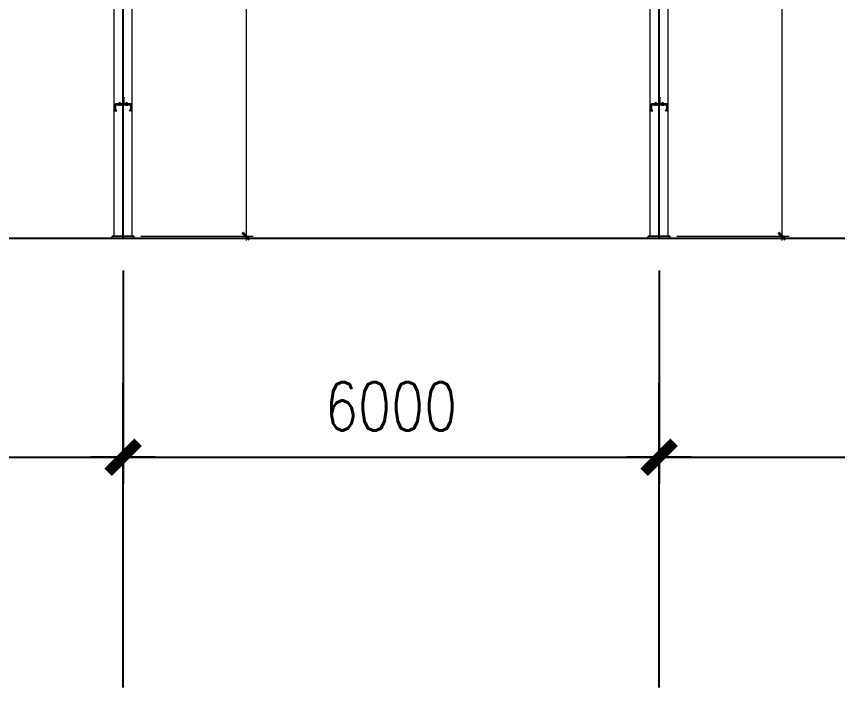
# Model space of a CAD drawing. Header units: millimetres. Extents: x -300006 to 582436, y -239689 to 0.
# Drawn here: x -84396 to -75204, y -226943 to -219433 of the extents above; entities that cross this region are included whole.
import ezdxf

# ---------------------------------------------------------------- set-up
doc = ezdxf.new("R2010")
doc.units = ezdxf.units.MM
doc.linetypes.add('DIVIDE2', pattern=[15.875, 6.35, -3.175, 0, -3.175, 0, -3.175])
doc.styles.add('DIM_FONT', font='SIMPLEX.shx', dxfattribs={"width": 0.8})
doc.styles.add('样式 1', font='gbenor.shx', dxfattribs={"width": 0.8, "height": 300})
doc.dimstyles.new('1细化GJ实际标注', dxfattribs={"dimtxt": 800, "dimasz": 80, "dimexe": 80, "dimexo": 100, "dimgap": 50, "dimtad": 1, "dimdec": 0, "dimzin": 0, "dimdsep": 46, "dimtxsty": '样式 1', "dimblk1": 'ARCHTICK', "dimblk2": 'ARCHTICK', "dimsah": 1, "dimcen": 0.09, "dimdle": 50, "dimclrd": 252, "dimclre": 252, "dimclrt": 7, "dimadec": 0, "dimazin": 0, "dimtfac": 1, "dimtdec": 0, "dimtix": 1, "dimtmove": 2, "dimatfit": 3, "dimldrblk": 'ARCHTICK', "dimfxl": 80, "dimtolj": 1, "dimtzin": 0, "dimlwd": 13, "dimlwe": 13, "dimarcsym": 0})
doc.dimstyles.new('WGH', dxfattribs={"dimscale": 1.2, "dimtxt": 450, "dimasz": 2, "dimexe": 250, "dimexo": 300, "dimgap": 250, "dimtad": 1, "dimdec": 0, "dimzin": 0, "dimdsep": 46, "dimtxsty": 'DIM_FONT', "dimblk1": '_DIMX', "dimblk2": '_DIMX', "dimsah": 1, "dimcen": 0.09, "dimclrd": 3, "dimclre": 3, "dimclrt": 7, "dimadec": 0, "dimazin": 0, "dimtfac": 1, "dimtdec": 0, "dimtix": 1, "dimtmove": 2, "dimatfit": 3, "dimldrblk": '_DIMX', "dimfxl": 250, "dimtolj": 1, "dimtzin": 0, "dimarcsym": 0})

# ---------------------------------------------------------------- blocks, each defined once
blk = doc.blocks.new('_DIMX')
blk.add_line((-150, 0), (150, 0))
at = {"const_width": 50}
blk.add_lwpolyline([(-70, -70), (70, 70)], dxfattribs=at)
blk = doc.blocks.new('*D372')
at = {"color": 3, "lineweight": -2, "transparency": 16777216}
for p, q in [((-89202.5, -222275.7), (-89202.5, -224665.9)), ((-83202.5, -222275.7), (-83202.5, -224665.9)), ((-89200.1, -224365.9), (-83204.9, -224365.9))]:
    blk.add_line(p, q, dxfattribs=at)
at = {"layer": 'Defpoints', "color": 0, "transparency": 16777216}
for p in [(-89202.5, -221915.7), (-83202.5, -221915.7), (-83202.5, -224365.9)]:
    blk.add_point(p, dxfattribs=at)
at = {"color": 3, "lineweight": -2, "transparency": 16777216, "xscale": 2.4, "yscale": 2.4, "zscale": 2.4, "rotation": 180}
blk.add_blockref('_DIMX', (-89202.5, -224365.9), dxfattribs=at)
at = {"color": 3, "lineweight": -2, "transparency": 16777216, "xscale": 2.4, "yscale": 2.4, "zscale": 2.4}
blk.add_blockref('_DIMX', (-83202.5, -224365.9), dxfattribs=at)
at = {"color": 7, "transparency": 16777216, "insert": (-86202.5, -223795.9), "char_height": 540, "attachment_point": 5, "style": 'DIM_FONT'}
blk.add_mtext('\\A1;6000', dxfattribs=at)
blk = doc.blocks.new('*D373')
at = {"color": 3, "lineweight": -2, "transparency": 16777216}
for p, q in [((-83202.5, -222275.7), (-83202.5, -224665.9)), ((-77202.5, -222275.7), (-77202.5, -224665.9)), ((-83200.1, -224365.9), (-77204.9, -224365.9))]:
    blk.add_line(p, q, dxfattribs=at)
at = {"layer": 'Defpoints', "color": 0, "transparency": 16777216}
for p in [(-83202.5, -221915.7), (-77202.5, -221915.7), (-77202.5, -224365.9)]:
    blk.add_point(p, dxfattribs=at)
at = {"color": 3, "lineweight": -2, "transparency": 16777216, "xscale": 2.4, "yscale": 2.4, "zscale": 2.4, "rotation": 180}
blk.add_blockref('_DIMX', (-83202.5, -224365.9), dxfattribs=at)
at = {"color": 3, "lineweight": -2, "transparency": 16777216, "xscale": 2.4, "yscale": 2.4, "zscale": 2.4}
blk.add_blockref('_DIMX', (-77202.5, -224365.9), dxfattribs=at)
at = {"color": 7, "transparency": 16777216, "insert": (-80202.5, -223795.9), "char_height": 540, "attachment_point": 5, "style": 'DIM_FONT'}
blk.add_mtext('\\A1;6000', dxfattribs=at)
blk = doc.blocks.new('*D374')
at = {"color": 3, "lineweight": -2, "transparency": 16777216}
for p, q in [((-77202.5, -222275.7), (-77202.5, -224665.9)), ((-71202.5, -222275.7), (-71202.5, -224665.9)), ((-77200.1, -224365.9), (-71204.9, -224365.9))]:
    blk.add_line(p, q, dxfattribs=at)
at = {"layer": 'Defpoints', "color": 0, "transparency": 16777216}
for p in [(-77202.5, -221915.7), (-71202.5, -221915.7), (-71202.5, -224365.9)]:
    blk.add_point(p, dxfattribs=at)
at = {"color": 3, "lineweight": -2, "transparency": 16777216, "xscale": 2.4, "yscale": 2.4, "zscale": 2.4, "rotation": 180}
blk.add_blockref('_DIMX', (-77202.5, -224365.9), dxfattribs=at)
at = {"color": 3, "lineweight": -2, "transparency": 16777216, "xscale": 2.4, "yscale": 2.4, "zscale": 2.4}
blk.add_blockref('_DIMX', (-71202.5, -224365.9), dxfattribs=at)
at = {"color": 7, "transparency": 16777216, "insert": (-74202.5, -223795.9), "char_height": 540, "attachment_point": 5, "style": 'DIM_FONT'}
blk.add_mtext('\\A1;6000', dxfattribs=at)
blk = doc.blocks.new('_ArchTick')
at = {"color": 0, "linetype": 'ByBlock', "const_width": 0.4}
blk.add_lwpolyline([(-0.5, -0.5), (0.5, 0.5)], dxfattribs=at)
blk = doc.blocks.new('*D528')
at = {"color": 252, "lineweight": 13, "transparency": 16777216}
for p, q in [((-81826.1, -211739.4), (-81826.1, -221940.7)), ((-83002.5, -211789.4), (-81746.1, -211789.4)), ((-83002.5, -221890.7), (-81746.1, -221890.7))]:
    blk.add_line(p, q, dxfattribs=at)
at = {"layer": 'Defpoints', "color": 0, "transparency": 16777216}
for p in [(-83102.5, -211789.4), (-83102.5, -221890.7), (-81826.1, -221890.7)]:
    blk.add_point(p, dxfattribs=at)
at = {"color": 252, "lineweight": 13, "transparency": 16777216, "xscale": 80, "yscale": 80, "zscale": 80}
for p, rotation in [((-81826.1, -211789.4), 90), ((-81826.1, -221890.7), 270)]:
    blk.add_blockref('_ArchTick', p, dxfattribs=dict(at, rotation=rotation))
at = {"color": 7, "transparency": 16777216, "insert": (-82026.1, -216840.1), "char_height": 300, "attachment_point": 5, "rotation": 90, "style": '样式 1'}
blk.add_mtext('\\A1;10101', dxfattribs=at)
blk = doc.blocks.new('*D529')
at = {"color": 252, "lineweight": 13, "transparency": 16777216}
for p, q in [((-75826.7, -211226.5), (-75826.7, -221940.7)), ((-77002.4, -211276.5), (-75746.7, -211276.5)), ((-77002.4, -221890.7), (-75746.7, -221890.7))]:
    blk.add_line(p, q, dxfattribs=at)
at = {"layer": 'Defpoints', "color": 0, "transparency": 16777216}
for p in [(-77102.4, -211276.5), (-77102.4, -221890.7), (-75826.7, -221890.7)]:
    blk.add_point(p, dxfattribs=at)
at = {"color": 252, "lineweight": 13, "transparency": 16777216, "xscale": 80, "yscale": 80, "zscale": 80}
for p, rotation in [((-75826.7, -211276.5), 90), ((-75826.7, -221890.7), 270)]:
    blk.add_blockref('_ArchTick', p, dxfattribs=dict(at, rotation=rotation))
at = {"color": 7, "transparency": 16777216, "insert": (-76026.7, -216583.6), "char_height": 300, "attachment_point": 5, "rotation": 90, "style": '样式 1'}
blk.add_mtext('\\A1;10614', dxfattribs=at)

msp = doc.modelspace()

# ---------------------------------------------------------------- linework, layer by layer
at = {"color": 1}
for p, q in [((-83202.5, -221915.7), (-83202.5, -200167.6)), ((-77202.5, -221915.7), (-77202.5, -200167.6)), ((-113565.6, -221915.7), (-52679.5, -221915.7))]:
    msp.add_line(p, q, dxfattribs=at)
at = {"color": 0, "linetype": 'ByBlock', "lineweight": 18}
for p, q in [((-77302.5, -221890.7), (-77302.4, -211276.5)), ((-77205, -221890.7), (-77204.9, -211276.5)), ((-77200, -221890.7), (-77199.9, -211276.5)), ((-77102.5, -221890.7), (-77102.4, -211276.5)), ((-77202.5, -221915.7), (-77202.5, -211355.9)), ((-83302.5, -221890.7), (-83302.5, -211789.4)), ((-83205, -221890.7), (-83205, -211789.4)), ((-83202.5, -221915.7), (-83202.5, -211868.8)), ((-83200, -221890.7), (-83200, -211789.4)), ((-83102.5, -221890.7), (-83102.5, -211789.4))]:
    msp.add_line(p, q, dxfattribs=at)
at = {"color": 3}
for p, q in [((-83292.5, -220409.8), (-83112.5, -220409.8)), ((-83292.5, -220409.8), (-83292.5, -220415.8)), ((-83292.5, -220415.8), (-83112.5, -220415.8)), ((-83292.5, -220420.8), (-83292.5, -220480.8)), ((-83290.5, -220420.8), (-83290.5, -220480.8)), ((-83287.5, -220417.8), (-83117.5, -220417.8)), ((-83205.5, -220335.8), (-83199.5, -220335.8)), ((-83205.5, -220335.8), (-83205.5, -220409.8)), ((-83199.5, -220335.8), (-83199.5, -220409.8)), ((-83114.5, -220420.8), (-83114.5, -220480.8)), ((-83112.5, -220409.8), (-83112.5, -220415.8)), ((-83112.5, -220420.8), (-83112.5, -220480.8)), ((-77292.5, -220409.8), (-77112.5, -220409.8)), ((-77292.5, -220409.8), (-77292.5, -220415.8)), ((-77292.5, -220415.8), (-77112.5, -220415.8)), ((-77292.5, -220420.8), (-77292.5, -220480.8)), ((-77290.5, -220420.8), (-77290.5, -220480.8)), ((-77287.5, -220417.8), (-77117.5, -220417.8)), ((-77205.5, -220335.8), (-77199.5, -220335.8)), ((-77205.5, -220335.8), (-77205.5, -220409.8)), ((-77199.5, -220335.8), (-77199.5, -220409.8)), ((-77114.5, -220420.8), (-77114.5, -220480.8)), ((-77112.5, -220409.8), (-77112.5, -220415.8)), ((-77112.5, -220420.8), (-77112.5, -220480.8)), ((-83287.5, -220483.8), (-83272.5, -220483.8)), ((-83287.5, -220485.8), (-83272.5, -220485.8)), ((-83272.5, -220483.8), (-83272.5, -220485.8)), ((-83117.5, -220483.8), (-83132.5, -220483.8)), ((-83132.5, -220485.8), (-83132.5, -220483.8)), ((-83117.5, -220485.8), (-83132.5, -220485.8)), ((-77287.5, -220483.8), (-77272.5, -220483.8)), ((-77287.5, -220485.8), (-77272.5, -220485.8)), ((-77272.5, -220483.8), (-77272.5, -220485.8)), ((-77117.5, -220483.8), (-77132.5, -220483.8)), ((-77132.5, -220485.8), (-77132.5, -220483.8)), ((-77117.5, -220485.8), (-77132.5, -220485.8))]:
    msp.add_line(p, q, dxfattribs=at)
at = {"color": 3, "linetype": 'DIVIDE2', "ltscale": 10}
for p, q in [((-83242.5, -220393.2), (-83242.5, -220434.7)), ((-83162.5, -220393.2), (-83162.5, -220434.7)), ((-77242.5, -220393.2), (-77242.5, -220434.7)), ((-77162.5, -220393.2), (-77162.5, -220434.7))]:
    msp.add_line(p, q, dxfattribs=at)
at = {"color": 4, "ltscale": 1.5}
for p, q in [((-83202.5, -226943.2), (-83202.5, -223531.8)), ((-77202.5, -226943.2), (-77202.5, -223531.8))]:
    msp.add_line(p, q, dxfattribs=at)
at = {"color": 0, "linetype": 'ByBlock', "lineweight": 18}
for points in [[(-83082.2, -221890.7), (-83322.7, -221890.7), (-83322.7, -221915.7), (-83082.2, -221915.7)], [(-83322.7, -221890.7), (-83082.2, -221890.7), (-83082.2, -221915.7), (-83322.7, -221915.7)], [(-77322.7, -221890.7), (-77082.2, -221890.7), (-77082.2, -221915.7), (-77322.7, -221915.7)], [(-77082.2, -221890.7), (-77322.7, -221890.7), (-77322.7, -221915.7), (-77082.2, -221915.7)]]:
    msp.add_lwpolyline(points, close=True, dxfattribs=at)
at = {"color": 3}
for centre, radius, start, end in [((-83287.5, -220420.8), 5, 90, 180), ((-83287.5, -220420.8), 3, 90, 180), ((-83117.5, -220420.8), 5, 0, 90), ((-83117.5, -220420.8), 3, 0, 90), ((-77287.5, -220420.8), 5, 90, 180), ((-77287.5, -220420.8), 3, 90, 180), ((-77117.5, -220420.8), 5, 0, 90), ((-77117.5, -220420.8), 3, 0, 90), ((-83287.5, -220480.8), 5, 180, 270), ((-83287.5, -220480.8), 3, 180, 270), ((-83117.5, -220480.8), 5, 270, 0), ((-83117.5, -220480.8), 3, 270, 0), ((-77287.5, -220480.8), 5, 180, 270), ((-77287.5, -220480.8), 3, 180, 270), ((-77117.5, -220480.8), 5, 270, 0), ((-77117.5, -220480.8), 3, 270, 0)]:
    msp.add_arc(centre, radius, start, end, dxfattribs=at)

# ---------------------------------------------------------------- dimensions: what is measured, and where the dimension line sits
at = {"color": 0}
for base, p1, p2, picture, middle in [((-75826.7, -221890.7), (-77102.4, -211276.5), (-77102.4, -221890.7), '*D529', (-76026.7, -216583.6)), ((-81826.1, -221890.7), (-83102.5, -211789.4), (-83102.5, -221890.7), '*D528', (-82026.1, -216840.1))]:
    dim = msp.add_linear_dim(base=base, p1=p1, p2=p2, angle=90, dimstyle='1细化GJ实际标注', dxfattribs=at)
    dim.commit()
    dim.dimension.update_dxf_attribs({"geometry": picture, "text_midpoint": middle})
for base, p1, p2, picture, middle in [((-83202.5, -224365.9), (-89202.5, -221915.7), (-83202.5, -221915.7), '*D372', (-86202.5, -223795.9)), ((-77202.5, -224365.9), (-83202.5, -221915.7), (-77202.5, -221915.7), '*D373', (-80202.5, -223795.9)), ((-71202.5, -224365.9), (-77202.5, -221915.7), (-71202.5, -221915.7), '*D374', (-74202.5, -223795.9))]:
    dim = msp.add_linear_dim(base=base, p1=p1, p2=p2, dimstyle='WGH', dxfattribs=at)
    dim.commit()
    dim.dimension.update_dxf_attribs({"geometry": picture, "text_midpoint": middle})

doc.saveas('drawing.dxf')
